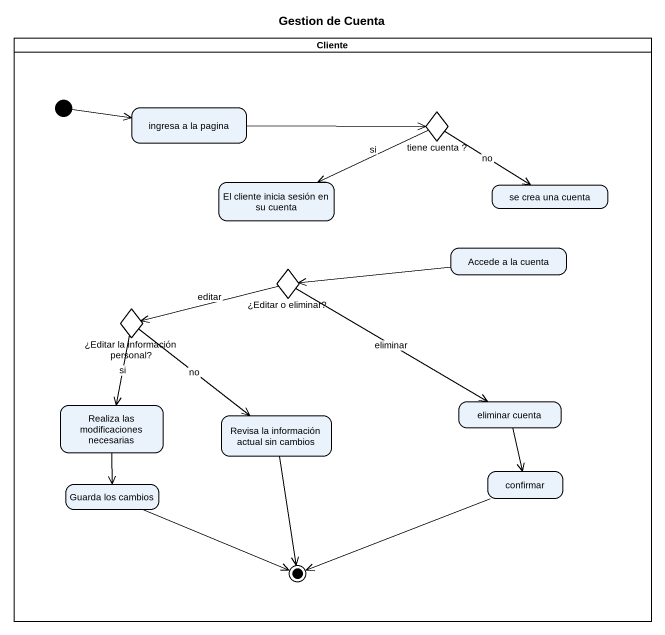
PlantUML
@startuml
title Gestion de Cuenta
hide empty description
state Cliente <<partition>> {
  state "ingresa a la pagina" as ingresa_a_la_pagina
  state "tiene cuenta ?" as tiene_cuenta <<choice>>
  state "El cliente inicia sesión en su cuenta" as El_cliente_inicia_sesión_en
  state "se crea una cuenta" as se_crea_una_cuenta
  state "Accede a la cuenta" as Accede_a_la_cuenta
  state "¿Editar o eliminar?" as Editar_o_eliminar <<choice>>
  state "¿Editar la información personal?" as Editar_la_información <<choice>>
  state "Realiza las modificaciones necesarias" as Realiza_las_modificaciones
  state "eliminar cuenta" as eliminar_cuenta
  state "Revisa la información actual sin cambios" as Revisa_la_información
  state "Guarda los cambios" as Guarda_los_cambios
  state confirmar
  [*] -right-> ingresa_a_la_pagina
  Revisa_la_información --> [*]
  Guarda_los_cambios -right-> [*]
  confirmar -left-> [*]
}
ingresa_a_la_pagina -right-> tiene_cuenta
tiene_cuenta -left-> El_cliente_inicia_sesión_en : si
tiene_cuenta --> se_crea_una_cuenta : no
Accede_a_la_cuenta -left-> Editar_o_eliminar
Editar_o_eliminar -left-> Editar_la_información : editar
Editar_o_eliminar -right-> eliminar_cuenta : eliminar
Editar_la_información --> Realiza_las_modificaciones : si
Editar_la_información --> Revisa_la_información : no
Realiza_las_modificaciones --> Guarda_los_cambios
eliminar_cuenta --> confirmar
@enduml
